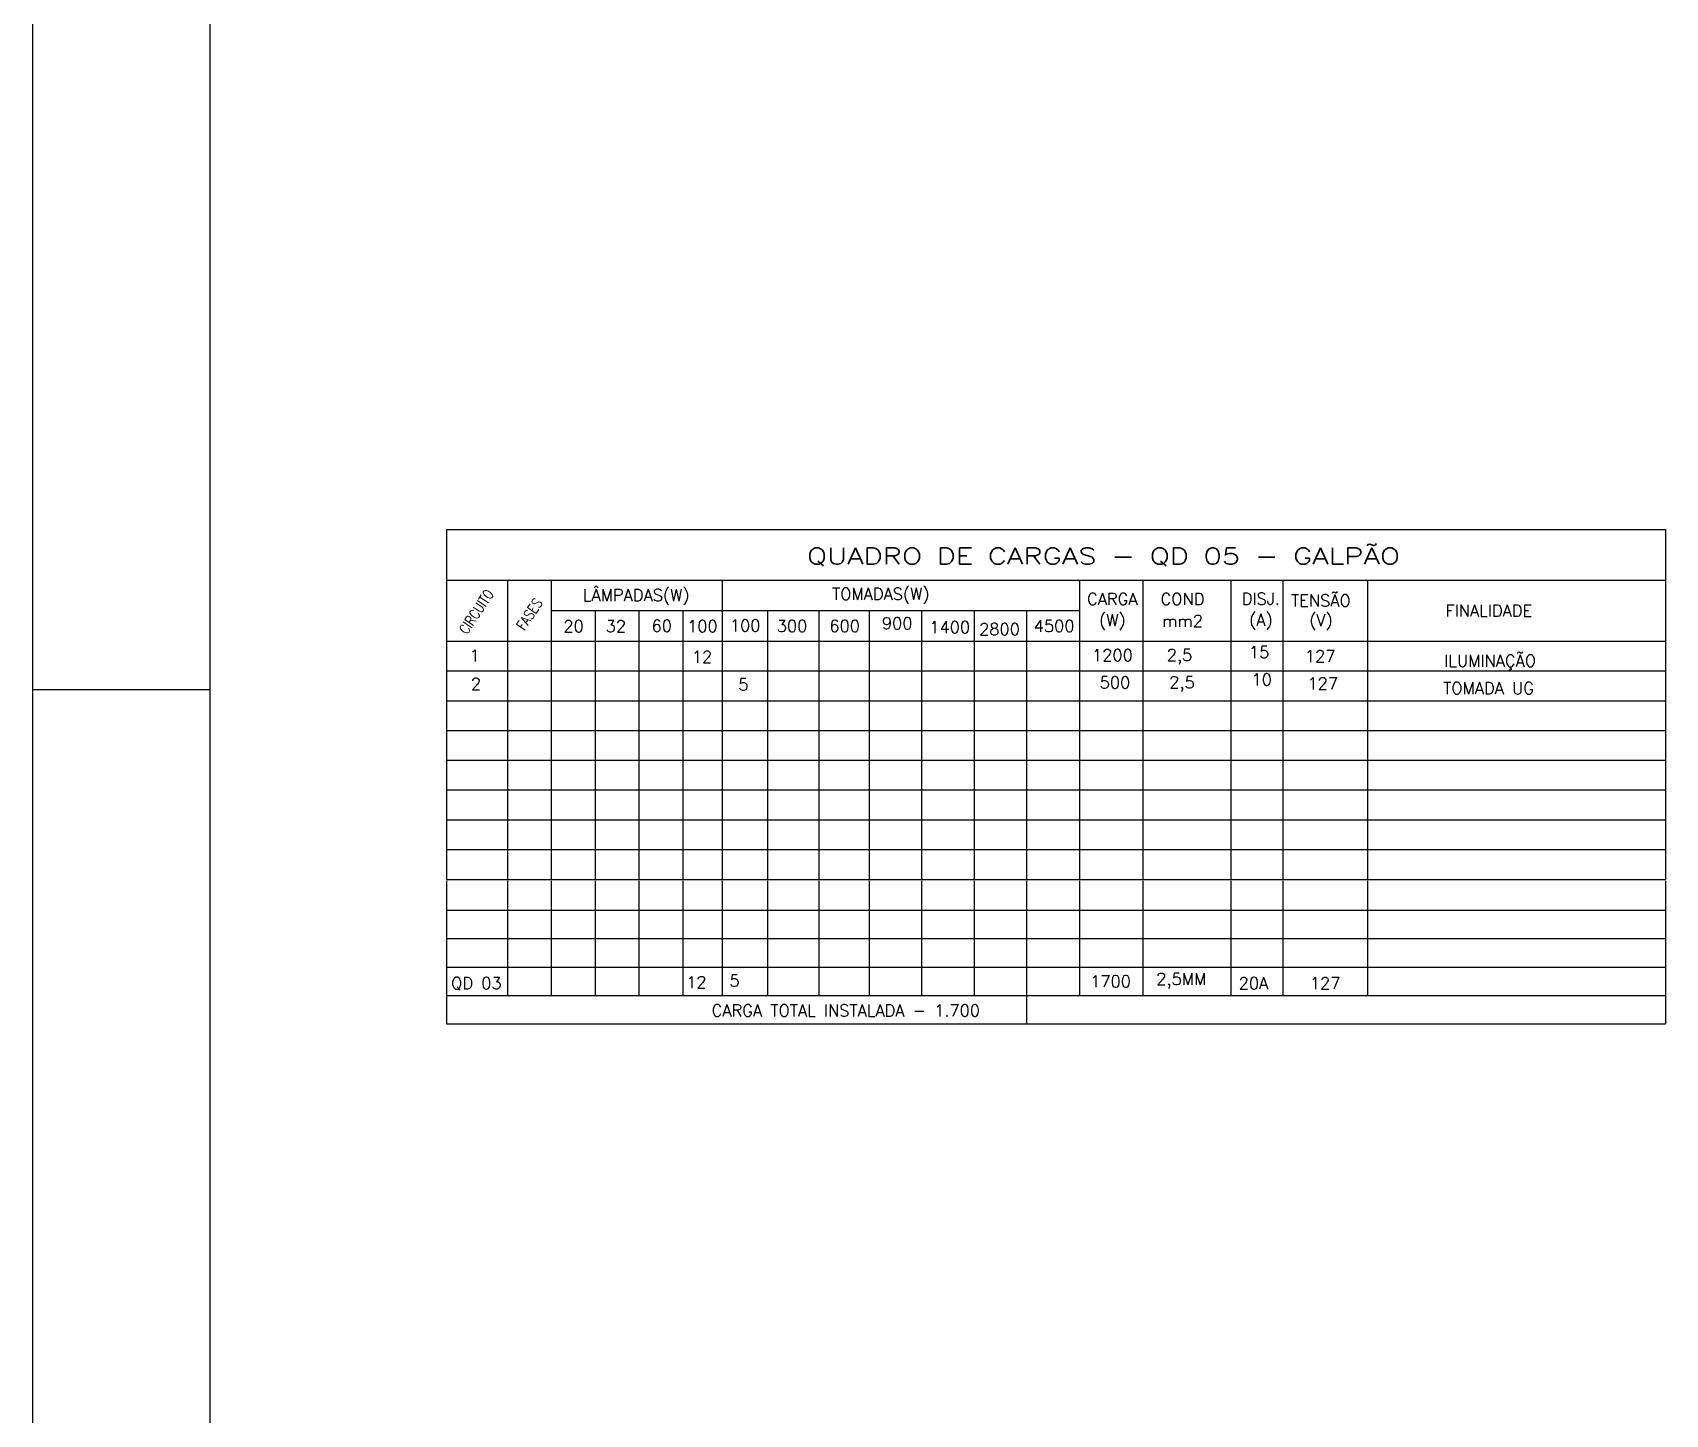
# Model space of a CAD drawing. Header units: inches. Extents: x 645122 to 645329, y 8794230 to 8794268.
# Drawn here: x 645121.94 to 645133.45, y 8794240.16 to 8794249.9 of the extents above; entities that cross this region are included whole.
import ezdxf
from ezdxf.enums import TextEntityAlignment as Align

# ---------------------------------------------------------------- set-up
doc = ezdxf.new("R2010")
doc.units = ezdxf.units.IN
doc.header["$LTSCALE"] = 8
doc.header["$MEASUREMENT"] = 0
for name, color, linetype in [('pena02', 7, 'Continuous'), ('pena1', 8, 'Continuous'), ('pena9', 6, 'Continuous')]:
    doc.layers.add(name, color=color, linetype=linetype)
doc.styles.add('ROMANS', font='romans', dxfattribs={"height": 0.2})

msp = doc.modelspace()

# ---------------------------------------------------------------- linework, layer by layer
at = {"layer": 'pena02'}
for p, q in [((645124.862, 8794246.4), (645133.452, 8794246.4)), ((645124.862, 8794246.4), (645124.862, 8794243.934)), ((645133.452, 8794246.4), (645133.452, 8794243.934)), ((645124.862, 8794246.044), (645133.452, 8794246.044)), ((645125.291, 8794246.044), (645125.291, 8794243.934)), ((645125.6, 8794246.044), (645125.6, 8794243.934)), ((645126.804, 8794246.044), (645126.804, 8794243.934)), ((645129.323, 8794246.044), (645129.323, 8794243.934)), ((645129.769, 8794246.044), (645129.769, 8794243.934)), ((645130.389, 8794246.044), (645130.389, 8794243.934)), ((645130.757, 8794246.044), (645130.757, 8794243.934)), ((645131.353, 8794246.044), (645131.353, 8794243.934)), ((645125.6, 8794245.828), (645129.323, 8794245.828)), ((645125.909, 8794245.828), (645125.909, 8794243.934)), ((645126.218, 8794245.828), (645126.218, 8794243.934)), ((645126.527, 8794245.828), (645126.527, 8794243.934)), ((645127.125, 8794245.828), (645127.125, 8794243.934)), ((645127.486, 8794245.828), (645127.486, 8794243.934)), ((645127.84, 8794245.828), (645127.84, 8794243.934)), ((645128.21, 8794245.828), (645128.21, 8794243.934)), ((645128.58, 8794245.828), (645128.58, 8794243.934)), ((645128.95, 8794245.828), (645128.95, 8794243.934)), ((645124.862, 8794245.613), (645129.323, 8794245.613)), ((645129.323, 8794245.613), (645133.452, 8794245.613)), ((645124.862, 8794245.403), (645129.323, 8794245.403)), ((645129.323, 8794245.403), (645133.452, 8794245.403)), ((645124.862, 8794245.193), (645129.323, 8794245.193)), ((645129.323, 8794245.193), (645133.452, 8794245.193)), ((645124.862, 8794244.983), (645129.323, 8794244.983)), ((645129.323, 8794244.983), (645133.452, 8794244.983)), ((645124.862, 8794244.774), (645129.323, 8794244.774)), ((645129.323, 8794244.774), (645133.452, 8794244.774)), ((645124.862, 8794244.564), (645129.323, 8794244.564)), ((645129.323, 8794244.564), (645133.452, 8794244.564)), ((645124.862, 8794244.354), (645129.323, 8794244.354)), ((645129.323, 8794244.354), (645133.452, 8794244.354)), ((645124.862, 8794244.144), (645129.323, 8794244.144)), ((645129.323, 8794244.144), (645133.452, 8794244.144)), ((645124.862, 8794243.947), (645124.862, 8794243.934)), ((645124.862, 8794243.934), (645133.452, 8794243.934)), ((645124.862, 8794243.924), (645124.862, 8794242.916)), ((645125.291, 8794243.924), (645125.291, 8794243.116)), ((645125.6, 8794243.924), (645125.6, 8794243.116)), ((645125.909, 8794243.924), (645125.909, 8794243.116)), ((645126.218, 8794243.924), (645126.218, 8794243.116)), ((645126.527, 8794243.924), (645126.527, 8794243.116)), ((645126.804, 8794243.924), (645126.804, 8794243.116)), ((645127.125, 8794243.924), (645127.125, 8794243.116)), ((645127.486, 8794243.924), (645127.486, 8794243.116)), ((645127.84, 8794243.924), (645127.84, 8794243.116)), ((645128.21, 8794243.924), (645128.21, 8794243.116)), ((645128.58, 8794243.924), (645128.58, 8794243.116)), ((645128.95, 8794243.924), (645128.95, 8794242.916)), ((645129.323, 8794243.924), (645129.323, 8794243.116)), ((645129.769, 8794243.924), (645129.769, 8794243.116)), ((645130.389, 8794243.924), (645130.389, 8794243.116)), ((645130.757, 8794243.924), (645130.757, 8794243.116)), ((645131.353, 8794243.924), (645131.353, 8794243.116)), ((645133.452, 8794243.947), (645133.452, 8794243.934)), ((645133.452, 8794243.924), (645133.452, 8794242.916)), ((645124.862, 8794243.716), (645133.452, 8794243.716)), ((645124.862, 8794243.516), (645133.452, 8794243.516)), ((645124.862, 8794243.316), (645133.452, 8794243.316)), ((645124.862, 8794243.116), (645133.452, 8794243.116)), ((645124.862, 8794242.916), (645133.452, 8794242.916))]:
    msp.add_line(p, q, dxfattribs=at)
at = {"layer": 'pena1'}
for p, q in [((645121.945, 8794230.423), (645121.945, 8794262.331)), ((645121.945, 8794245.273), (645123.195, 8794245.273))]:
    msp.add_line(p, q, dxfattribs=at)
at = {"layer": 'pena9'}
msp.add_line((645123.195, 8794230.923), (645123.195, 8794261.831), dxfattribs=at)

# ---------------------------------------------------------------- texts
at = {"layer": 'pena02', "style": 'ROMANS', "width": 1.3}
msp.add_text('QUADRO DE CARGAS - QD 05 - GALPÃO', height=0.11561, dxfattribs=at).set_placement((645129.492, 8794246.222), align=Align.MIDDLE)
at = {"layer": 'pena02', "style": 'ROMANS'}
for s, height, p in [('LÂMPADAS(W)', 0.08391, (645126.198, 8794245.936)), ('TOMADAS(W)', 0.0839, (645127.922, 8794245.94)), ('CARGA', 0.0839, (645129.554, 8794245.91)), ('COND', 0.0839, (645130.049, 8794245.91)), ('DISJ.', 0.0839, (645130.601, 8794245.912)), ('TENSÃO', 0.0839, (645131.024, 8794245.91)), ('60', 0.0839, (645126.379, 8794245.721)), ('100', 0.0839, (645126.966, 8794245.724)), ('300', 0.0839, (645127.297, 8794245.72)), ('600', 0.0839, (645127.668, 8794245.72)), ('900', 0.0839, (645128.038, 8794245.739)), ('4500', 0.0839, (645129.144, 8794245.72)), ('(W)', 0.0839, (645129.554, 8794245.755)), ('mm2', 0.0839, (645130.049, 8794245.755)), ('(A)', 0.0839, (645130.601, 8794245.757)), ('(V)', 0.0839, (645131.024, 8794245.755)), ('FINALIDADE', 0.0839, (645132.208, 8794245.828)), ('20', 0.0839, (645125.757, 8794245.718)), ('32', 0.0839, (645126.055, 8794245.718)), ('100', 0.0839, (645126.665, 8794245.718)), ('1400', 0.0839, (645128.408, 8794245.711)), ('2800', 0.0839, (645128.759, 8794245.698)), ('1', 0.0839, (645125.06, 8794245.511)), ('12', 0.0839, (645126.662, 8794245.503)), ('1200', 0.0839, (645129.555, 8794245.514)), ('2,5', 0.0839, (645130.028, 8794245.503)), ('15', 0.0839, (645130.589, 8794245.536)), ('127', 0.0839, (645131.019, 8794245.508)), ('ILUMINAÇÃO', 0.0839, (645132.217, 8794245.474)), ('2', 0.0839, (645125.069, 8794245.312)), ('5', 0.0839, (645126.954, 8794245.308)), ('500', 0.0839, (645129.573, 8794245.321)), ('2,5', 0.0839, (645130.045, 8794245.31)), ('10', 0.0839, (645130.607, 8794245.342)), ('127', 0.0839, (645131.037, 8794245.314)), ('TOMADA UG', 0.0839, (645132.206, 8794245.282)), ('QD 03', 0.0839, (645125.072, 8794243.198)), ('12', 0.0839, (645126.622, 8794243.208)), ('5', 0.0839, (645126.892, 8794243.22)), ('1700', 0.0839, (645129.542, 8794243.215)), ('2,5MM', 0.0839, (645130.04, 8794243.219)), ('20A', 0.0839, (645130.549, 8794243.202)), ('127', 0.0839, (645131.054, 8794243.203)), ('CARGA TOTAL INSTALADA - 1.700', 0.08391, (645127.676, 8794243.01))]:
    msp.add_text(s, height=height, dxfattribs=at).set_placement(p, align=Align.MIDDLE)
at = {"layer": 'pena02', "style": 'ROMANS', "width": 0.8}
for s, p in [('CIRCUITO', (645125.072, 8794245.821)), ('FASES', (645125.446, 8794245.803))]:
    msp.add_text(s, height=0.0734, rotation=56.2718, dxfattribs=at).set_placement(p, align=Align.MIDDLE)

doc.saveas('drawing.dxf')
